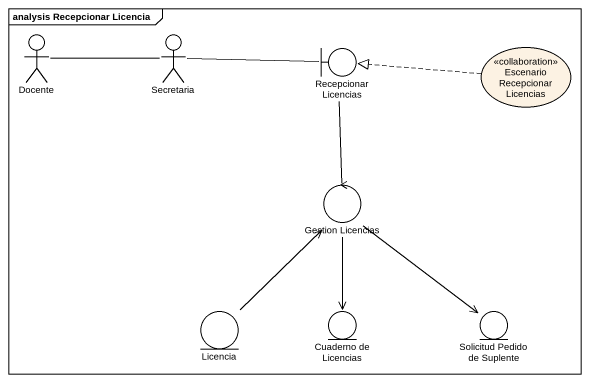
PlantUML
@startuml
mainframe analysis Recepcionar Licencia
actor Docente
actor Secretaria
usecase "Escenario Recepcionar Licencias" as Escenario_Recepcionar <<collaboration>>
boundary "Recepcionar Licencias" as Recepcionar_Licencias
control "Gestion Licencias" as Gestion_Licencias
entity Licencia
entity "Cuaderno de Licencias" as Cuaderno_de_Licencias
entity "Solicitud Pedido de Suplente" as Solicitud_Pedido_de_Suplente
Secretaria -left- Docente
Secretaria -right- Recepcionar_Licencias
Escenario_Recepcionar .left.|> Recepcionar_Licencias
Recepcionar_Licencias -- Gestion_Licencias
Gestion_Licencias <-- Licencia
Gestion_Licencias --> Cuaderno_de_Licencias
Gestion_Licencias --> Solicitud_Pedido_de_Suplente
@enduml
